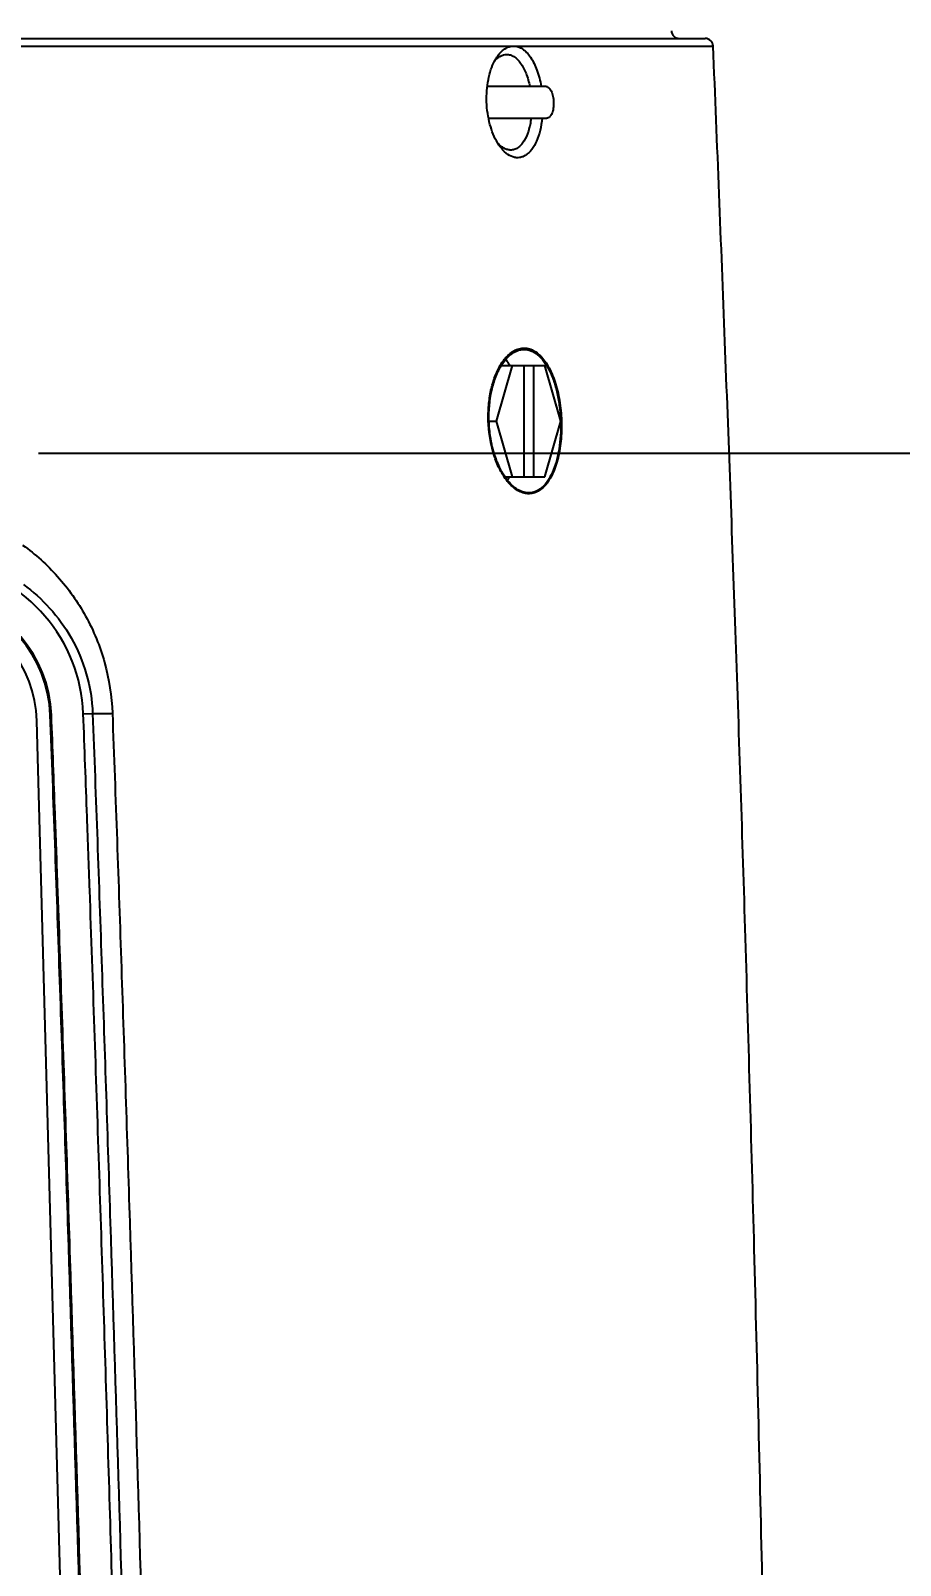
# Model space of a CAD drawing. Header units: millimetres. Extents: x 4086 to 8300, y 123 to 1549.
# Drawn here: x 6748.68 to 6762.32, y 656.05 to 680.11 of the extents above; entities that cross this region are included whole.
import ezdxf

# ---------------------------------------------------------------- set-up
doc = ezdxf.new("R2010")
doc.units = ezdxf.units.MM
doc.layers.add('外形图', color=7, linetype='Continuous')
doc.layers.add('尺寸标注', color=7, linetype='Continuous')
doc.styles.add('思源黑', font='SourceHanSansCN-Normal.ttf')
doc.dimstyles.new('尺寸标注_1_4比例', dxfattribs={"dimtxt": 7, "dimasz": 6, "dimexe": 2, "dimexo": 1.5, "dimgap": 1, "dimtad": 1, "dimdec": 1, "dimlfac": 4, "dimdsep": 46, "dimtxsty": '思源黑', "dimcen": 0.09, "dimadec": 0, "dimazin": 0, "dimtp": 0.01, "dimtm": 0.01, "dimtfac": 1, "dimtdec": 1, "dimtofl": 0, "dimtmove": 0, "dimatfit": 3, "dimfxl": 1, "dimtolj": 1, "dimarcsym": 0})

# ---------------------------------------------------------------- blocks, each defined once
blk = doc.blocks.new('*D943')
at = {"layer": 'Defpoints', "color": 0}
for p in [(6747.304, 673.487), (6761.373, 632.737), (6781.158, 632.737)]:
    blk.add_point(p, dxfattribs=at)
at = {"layer": '尺寸标注', "color": 0, "lineweight": -2}
for p, q in [((6748.804, 673.487), (6783.158, 673.487)), ((6781.158, 667.487), (6781.158, 638.737)), ((6762.873, 632.737), (6783.158, 632.737))]:
    blk.add_line(p, q, dxfattribs=at)
at = {"layer": '尺寸标注', "color": 0}
for points in [[(6782.158, 667.487), (6780.158, 667.487), (6781.158, 673.487)], [(6780.158, 638.737), (6782.158, 638.737), (6781.158, 632.737)]]:
    blk.add_solid(points, dxfattribs=at)
at = {"layer": '尺寸标注', "color": 0, "insert": (6776.529, 653.112), "char_height": 7, "attachment_point": 5, "rotation": 90, "style": '思源黑'}
blk.add_mtext('\\A1;163', dxfattribs=at)

msp = doc.modelspace()

# ---------------------------------------------------------------- linework, layer by layer
at = {"layer": '外形图'}
for p, q in [((6712.8015, 679.9868), (6759.2566, 679.9868)), ((6712.6766, 679.867), (6759.3815, 679.867)), ((6755.8399, 679.2368), (6756.7567, 679.2368)), ((6755.859, 678.7368), (6756.7743, 678.7368)), ((6755.9837, 673.9868), (6756.2363, 674.8618)), ((6756.0609, 674.8618), (6756.7415, 674.8618)), ((6756.4139, 674.8618), (6756.4139, 673.1118)), ((6756.5639, 674.8618), (6756.5639, 673.1118)), ((6756.9941, 673.9868), (6756.7415, 674.8618)), ((6755.8662, 673.9868), (6755.9837, 673.9868)), ((6756.2363, 673.1118), (6755.9837, 673.9868)), ((6756.7415, 673.1118), (6756.9941, 673.9868)), ((6756.1182, 673.1118), (6756.7415, 673.1118)), ((6749.0054, 669.3786), (6748.9879, 669.378)), ((6749.505, 669.3976), (6749.652, 669.4031)), ((6749.6532, 637.0479), (6748.7784, 669.2877))]:
    msp.add_line(p, q, dxfattribs=at)
for centre, radius, start, end in [((6758.8508, 680.1118), 0.125, 181.5, 270), ((6759.2566, 679.8618), 0.125, 2.35205, 90), ((6747.0068, 669.3029), 2.5, 2.17109, 79.12491), ((6747.0068, 669.3029), 2, 2.17109, 79.12491), ((6746.9041, 669.2368), 1.875, 1.5544, 78.18772), ((6747.0068, 669.3029), 1.9825, 2.17109, 79.12491)]:
    msp.add_arc(centre, radius, start, end, dxfattribs=at)
for points, knots in [([(6755.9552, 679.6332), (6755.9686, 679.6493), (6755.9967, 679.6781), (6756.0439, 679.7115), (6756.0936, 679.7321), (6756.128, 679.7368), (6756.1447, 679.7368)], [0, 0, 0, 0, 0.2823323, 0.5386839, 0.7749558, 1, 1, 1, 1]), ([(6755.9552, 679.633), (6755.9579, 679.6381), (6755.9686, 679.6579), (6755.9802, 679.6771), (6755.9894, 679.6911)], [0, 0, 0, 0, 0.2563756, 1, 1, 1, 1]), ([(6755.9894, 679.6911), (6756.007, 679.7178), (6756.0441, 679.7659), (6756.1092, 679.823), (6756.1794, 679.8586), (6756.229, 679.867), (6756.2528, 679.867)], [0, 0, 0, 0, 0.2915757, 0.5505925, 0.7829286, 1, 1, 1, 1]), ([(6756.1447, 679.7368), (6756.1641, 679.7368), (6756.2044, 679.7304), (6756.2619, 679.7025), (6756.3159, 679.658), (6756.3858, 679.5735), (6756.4564, 679.432), (6756.4924, 679.3058), (6756.5063, 679.2368)], [0, 0, 0, 0, 0.088357, 0.1826441, 0.2873941, 0.4049464, 0.679803, 1, 1, 1, 1]), ([(6756.2528, 679.867), (6756.2765, 679.867), (6756.326, 679.8587), (6756.3962, 679.8234), (6756.4618, 679.7667), (6756.5462, 679.6597), (6756.6297, 679.4813), (6756.6692, 679.3229), (6756.6843, 679.2368)], [0, 0, 0, 0, 0.0872321, 0.1807426, 0.2851959, 0.402957, 0.6791283, 1, 1, 1, 1]), ([(6760.425, 637.4779), (6760.4129, 639.5134), (6760.3744, 643.569), (6760.283, 649.5778), (6760.1666, 655.3865), (6760.0337, 660.8515), (6759.8907, 665.9182), (6759.7365, 670.6599), (6759.5673, 675.2692), (6759.4449, 678.3233), (6759.3815, 679.867)], [0, 0, 0, 0, 0.144014, 0.286937, 0.4251546, 0.5550504, 0.6736877, 0.7837516, 0.8906976, 1, 1, 1, 1]), ([(6755.8297, 678.9919), (6755.8252, 679.1088), (6755.8375, 679.2813), (6755.8925, 679.4944), (6755.9323, 679.5898), (6755.9552, 679.633)], [0, 0, 0, 0, 0.5321827, 0.7775223, 1, 1, 1, 1]), ([(6756.7567, 679.2368), (6756.7644, 679.2368), (6756.781, 679.233), (6756.8035, 679.2177), (6756.824, 679.1939), (6756.8495, 679.1495), (6756.8717, 679.0793), (6756.8828, 678.9869), (6756.8782, 678.8946), (6756.8611, 678.8243), (6756.8386, 678.7798), (6756.8198, 678.756), (6756.7982, 678.7405), (6756.7819, 678.7368), (6756.7743, 678.7368)], [0, 0, 0, 0, 0.0392223, 0.0836419, 0.1360342, 0.1971657, 0.3420841, 0.5051264, 0.6669669, 0.8087133, 0.8678917, 0.9183927, 0.9613487, 1, 1, 1, 1]), ([(6756.0033, 678.3459), (6755.9483, 678.4361), (6755.8881, 678.5922), (6755.8423, 678.8124), (6755.8313, 678.9315), (6755.8297, 678.9919)], [0, 0, 0, 0, 0.4699458, 0.7312339, 1, 1, 1, 1]), ([(6756.7005, 678.7368), (6756.6934, 678.6723), (6756.6729, 678.5502), (6756.6199, 678.3844), (6756.557, 678.2685), (6756.4967, 678.1982), (6756.4499, 678.159), (6756.4, 678.1318), (6756.3476, 678.1172), (6756.2937, 678.1157), (6756.219, 678.1317), (6756.1258, 678.1876), (6756.0669, 678.2541), (6756.0387, 678.2927)], [0, 0, 0, 0, 0.1730398, 0.3284992, 0.4620903, 0.5206175, 0.5741804, 0.6237905, 0.6709973, 0.7177068, 0.765904, 0.8726625, 1, 1, 1, 1]), ([(6756.5269, 678.7368), (6756.5185, 678.6684), (6756.4935, 678.543), (6756.4343, 678.4008), (6756.3711, 678.3158), (6756.3205, 678.271), (6756.265, 678.2431), (6756.2255, 678.2368), (6756.2063, 678.2368)], [0, 0, 0, 0, 0.3228121, 0.5964366, 0.7126271, 0.8161554, 0.9101834, 1, 1, 1, 1]), ([(6756.0387, 678.2927), (6756.0357, 678.2969), (6756.0233, 678.3143), (6756.0117, 678.3321), (6756.0033, 678.3459)], [0, 0, 0, 0, 0.2443928, 1, 1, 1, 1]), ([(6756.2063, 678.2368), (6756.189, 678.2368), (6756.1529, 678.242), (6756.1004, 678.2637), (6756.0494, 678.2988), (6756.0184, 678.329), (6756.0034, 678.3459)], [0, 0, 0, 0, 0.2196194, 0.4549848, 0.7136853, 1, 1, 1, 1]), ([(6756.0442, 674.8622), (6756.0639, 674.8955), (6756.1054, 674.9567), (6756.1774, 675.0341), (6756.2548, 675.0908), (6756.3363, 675.1255), (6756.4201, 675.1366), (6756.5036, 675.1233), (6756.5842, 675.0863), (6756.6604, 675.0274), (6756.7312, 674.948), (6756.8211, 674.811), (6756.9105, 674.5979), (6756.9793, 674.3073), (6756.9995, 674.0989), (6757.003, 673.9915)], [0, 0, 0, 0, 0.0623234, 0.1186218, 0.1693768, 0.2157643, 0.2597008, 0.3036513, 0.3501068, 0.4010421, 0.4576852, 0.5205521, 0.6641352, 0.8269941, 1, 1, 1, 1]), ([(6756.0608, 674.8621), (6756.0841, 674.8998), (6756.1334, 674.9678), (6756.221, 675.0488), (6756.3156, 675.0999), (6756.3831, 675.1118), (6756.4153, 675.1118)], [0, 0, 0, 0, 0.2946161, 0.5548535, 0.7861267, 1, 1, 1, 1]), ([(6756.4153, 675.1118), (6756.4522, 675.1118), (6756.5305, 675.0957), (6756.6372, 675.0278), (6756.7332, 674.9219), (6756.8168, 674.7823), (6756.8864, 674.6138), (6756.94, 674.4224), (6756.9762, 674.215), (6756.988, 674.0717), (6756.9907, 673.999)], [0, 0, 0, 0, 0.0821697, 0.1726053, 0.2769085, 0.3971387, 0.5326333, 0.6808842, 0.8381641, 1, 1, 1, 1]), ([(6755.8556, 673.9915), (6755.853, 674.0735), (6755.8572, 674.2348), (6755.8915, 674.4673), (6755.9518, 674.678), (6756.0105, 674.8054), (6756.0442, 674.8622)], [0, 0, 0, 0, 0.2728737, 0.5357145, 0.7802667, 1, 1, 1, 1]), ([(6755.8662, 673.9868), (6755.8609, 674.1491), (6755.8799, 674.388), (6755.9652, 674.6787), (6756.026, 674.806), (6756.0608, 674.8621)], [0, 0, 0, 0, 0.5368717, 0.7814424, 1, 1, 1, 1]), ([(6756.1928, 674.8621), (6756.1876, 674.8704), (6756.1673, 674.9021), (6756.1448, 674.9325), (6756.1269, 674.9538)], [0, 0, 0, 0, 0.2595887, 1, 1, 1, 1]), ([(6756.1058, 673.1117), (6756.0678, 673.1684), (6755.9994, 673.2961), (6755.8961, 673.5871), (6755.8609, 673.8275), (6755.8556, 673.9915)], [0, 0, 0, 0, 0.2217588, 0.4674697, 1, 1, 1, 1]), ([(6756.1182, 673.1118), (6756.0799, 673.1678), (6756.0111, 673.2943), (6755.9351, 673.5056), (6755.8841, 673.74), (6755.8689, 673.9036), (6755.8662, 673.9868)], [0, 0, 0, 0, 0.2209109, 0.4662966, 0.7289138, 1, 1, 1, 1]), ([(6757.003, 673.9915), (6757.0065, 673.885), (6757.0001, 673.6784), (6756.9581, 673.4293), (6756.9026, 673.2509), (6756.8534, 673.1357), (6756.7958, 673.0372), (6756.7306, 672.9572), (6756.6586, 672.8974), (6756.5805, 672.8594), (6756.4982, 672.8451), (6756.4141, 672.8549), (6756.3309, 672.8881), (6756.2177, 672.9655), (6756.1476, 673.0494), (6756.1058, 673.1117)], [0, 0, 0, 0, 0.1734281, 0.3352704, 0.4090659, 0.4770006, 0.5386548, 0.5941087, 0.6440221, 0.6898278, 0.7336826, 0.7781701, 0.8256981, 0.8780162, 1, 1, 1, 1]), ([(6756.9915, 673.9773), (6756.9956, 673.8346), (6756.9842, 673.6247), (6756.9283, 673.3619), (6756.8699, 673.193), (6756.7954, 673.0528), (6756.706, 672.9461), (6756.6026, 672.8777), (6756.5257, 672.8618), (6756.4891, 672.8618)], [0, 0, 0, 0, 0.322535, 0.4710993, 0.6060092, 0.725007, 0.8278578, 0.9173335, 1, 1, 1, 1]), ([(6756.4891, 672.8618), (6756.4565, 672.8618), (6756.3878, 672.8741), (6756.2903, 672.9252), (6756.1978, 673.006), (6756.144, 673.074), (6756.1182, 673.1118)], [0, 0, 0, 0, 0.2106724, 0.4420394, 0.7038888, 1, 1, 1, 1]), ([(6756.1575, 673.059), (6756.1605, 673.0632), (6756.1728, 673.0803), (6756.1844, 673.098), (6756.1928, 673.1116)], [0, 0, 0, 0, 0.2449291, 1, 1, 1, 1]), ([(6748.5543, 672.043), (6748.7543, 671.9008), (6749.1295, 671.5644), (6749.5719, 670.9371), (6749.8696, 670.2045), (6749.9516, 669.6745), (6749.9615, 669.4064)], [0, 0, 0, 0, 0.2384256, 0.4846563, 0.7394727, 1, 1, 1, 1]), ([(6748.5661, 671.424), (6748.7152, 671.3168), (6748.9983, 671.0643), (6749.3403, 670.5912), (6749.5777, 670.0274), (6749.644, 669.6139), (6749.652, 669.4031)], [0, 0, 0, 0, 0.2324156, 0.4760085, 0.7330727, 1, 1, 1, 1]), ([(6749.9125, 637.0505), (6749.8999, 637.7242), (6749.8799, 638.7346), (6749.8487, 640.0818), (6749.8174, 641.429), (6749.7776, 643.1129), (6749.7122, 645.8072), (6749.6267, 649.175), (6749.4788, 654.5632), (6749.3151, 659.9509), (6749.1572, 664.6646), (6749.0635, 667.3581), (6749.0134, 668.7047), (6748.9879, 669.378)], [0, 0, 0, 0, 0.0625, 0.09375, 0.125, 0.1875, 0.25, 0.375, 0.5000001, 0.75, 0.875, 0.9375, 1, 1, 1, 1]), ([(6749.9302, 637.033), (6749.9214, 637.5098), (6749.9054, 638.3359), (6749.8805, 639.4683), (6749.8581, 640.429), (6749.8296, 641.6519), (6749.7933, 643.1839), (6749.7333, 645.6597), (6749.6537, 648.807), (6749.5126, 653.9973), (6749.353, 659.2984), (6749.1974, 664.0004), (6749.1139, 666.4136), (6749.058, 667.9811), (6749.0249, 668.8645), (6749.0054, 669.3786)], [0, 0, 0, 0, 0.0442077, 0.0766078, 0.1050105, 0.133293, 0.1900144, 0.2470799, 0.3628944, 0.4818898, 0.7284435, 0.854579, 0.9180493, 0.9522989, 1, 1, 1, 1]), ([(6750.5041, 632.7368), (6750.4885, 633.6966), (6750.4617, 635.3084), (6750.4247, 637.3656), (6750.3957, 638.8038), (6750.3703, 639.912), (6750.3473, 640.8971), (6750.3171, 642.1884), (6750.2784, 643.8093), (6750.2305, 645.766), (6750.1635, 648.4206), (6750.0731, 651.8072), (6749.954, 655.949), (6749.8237, 660.181), (6749.7062, 663.7519), (6749.6184, 666.2936), (6749.5599, 667.9381), (6749.5254, 668.8601), (6749.505, 669.3976)], [0, 0, 0, 0, 0.0785203, 0.1318576, 0.1683122, 0.1961841, 0.2225336, 0.2489124, 0.3018449, 0.3551561, 0.4090206, 0.51906, 0.6322738, 0.7479652, 0.8653954, 0.9245318, 0.9560023, 1, 1, 1, 1]), ([(6749.652, 669.4031), (6749.6525, 669.4027), (6749.6549, 669.4026), (6749.6593, 669.402), (6749.6664, 669.4018), (6749.6758, 669.4015), (6749.6878, 669.4014), (6749.7083, 669.4014), (6749.7398, 669.4016), (6749.7841, 669.4023), (6749.8366, 669.4033), (6749.8967, 669.4047), (6749.9392, 669.4058), (6749.9615, 669.4064)], [0, 0, 0, 0, 0.0067861, 0.021493, 0.0441845, 0.0748094, 0.1132747, 0.1594564, 0.2743346, 0.4179201, 0.5882979, 0.7831922, 1, 1, 1, 1]), ([(6749.652, 669.4031), (6749.677, 668.7381), (6749.7262, 667.4081), (6749.8182, 664.7478), (6749.9735, 660.092), (6750.1349, 654.7704), (6750.2813, 649.4483), (6750.3662, 646.1218), (6750.4311, 643.4605), (6750.4707, 641.7972), (6750.5019, 640.4666), (6750.5253, 639.4686), (6750.5473, 638.4706), (6750.5605, 637.8052), (6750.5669, 637.4725)], [0, 0, 0, 0, 0.062496, 0.1249928, 0.2499892, 0.4999899, 0.6249928, 0.7499962, 0.8124979, 0.8749992, 0.9062496, 0.9374998, 0.9687499, 1, 1, 1, 1]), ([(6749.9615, 669.4064), (6749.9862, 668.7416), (6750.0347, 667.4118), (6750.1253, 664.7521), (6750.2783, 660.0972), (6750.4372, 654.7767), (6750.581, 649.4557), (6750.681, 645.4648), (6750.7748, 641.4737), (6750.8357, 638.8129), (6750.8607, 637.4824)], [0, 0, 0, 0, 0.0624958, 0.1249924, 0.2499885, 0.4999889, 0.6249918, 0.7499955, 0.8749987, 1, 1, 1, 1])]:
    msp.add_open_spline(points, degree=3, knots=knots, dxfattribs=at)

# ---------------------------------------------------------------- dimensions: what is measured, and where the dimension line sits
at = {"layer": '尺寸标注'}
dim = msp.add_linear_dim(base=(6781.1582, 632.7368), p1=(6747.3041, 673.4868), p2=(6761.373, 632.7368), angle=90, dimstyle='尺寸标注_1_4比例', dxfattribs=at)
dim.commit()
dim.dimension.update_dxf_attribs({"geometry": '*D943', "text_midpoint": (6776.5291, 653.1118)})

doc.saveas('drawing.dxf')
